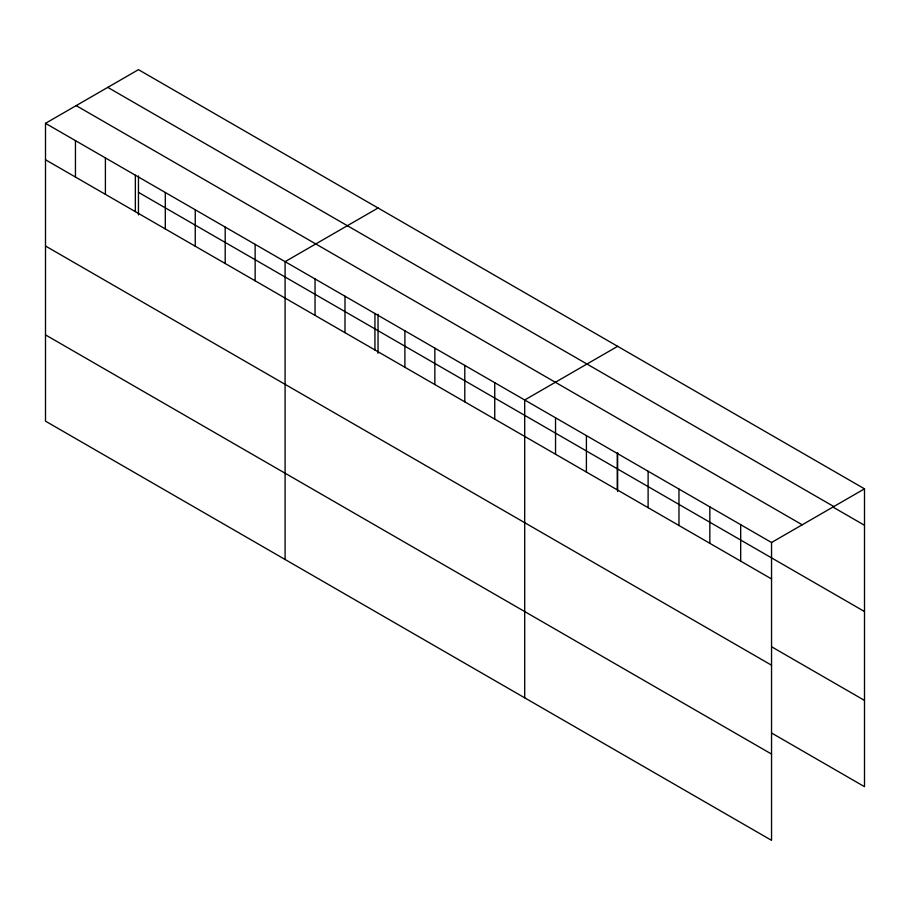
<?xml version="1.0" encoding="UTF-8"?>
<svg xmlns="http://www.w3.org/2000/svg" width="910" height="910" viewBox="0 0 910 910"><rect width="100%" height="100%" fill="white"/><g stroke="black" fill="none" stroke-linecap="round" stroke-linejoin="round"><path stroke-width="1.36" d="M45.5 123.328L771.543 542.508L771.543 840.339L45.5 421.159L45.5 123.328L138.457 69.66L864.5 488.841L864.5 786.672L771.93 733.221M378.048 207.992L285.092 261.659L285.092 559.491M617.64 346.323L524.695 399.99L524.695 697.811M771.543 542.508L864.5 488.841M107.778 87.371L833.822 506.551M833.64 507.462L864.5 525.275M76.178 105.617L802.222 524.797M138.457 192.351L864.5 611.531M45.5 159.762L771.543 578.942M771.93 646.964L864.5 700.404M45.5 246.018L771.543 665.199M45.5 334.891L771.543 754.071M740.683 524.695L740.683 561.129M709.834 506.881L709.834 543.315M678.974 489.068L678.974 525.491M648.113 471.255L648.113 507.678M617.64 452.588L617.64 491.582M617.264 453.43L617.264 489.864M586.404 435.617L586.404 472.051M555.544 417.804L555.544 454.238M494.744 382.7L494.744 419.135M464.794 365.411L464.794 401.845M434.843 348.12L434.843 384.543M404.893 330.83L404.893 367.253M378.048 314.257L378.048 353.251M374.943 313.529L374.943 349.963M344.992 296.239L344.992 332.673M315.042 278.949L315.042 315.383M255.141 244.369L255.141 280.803M225.191 227.079L225.191 263.513M195.252 209.789L195.252 246.223M165.301 192.499L165.301 228.933M138.457 175.926L138.457 214.931M135.351 175.209L135.351 211.632M105.401 157.919L105.401 194.342M75.45 140.629L75.45 177.052"/></g></svg>
